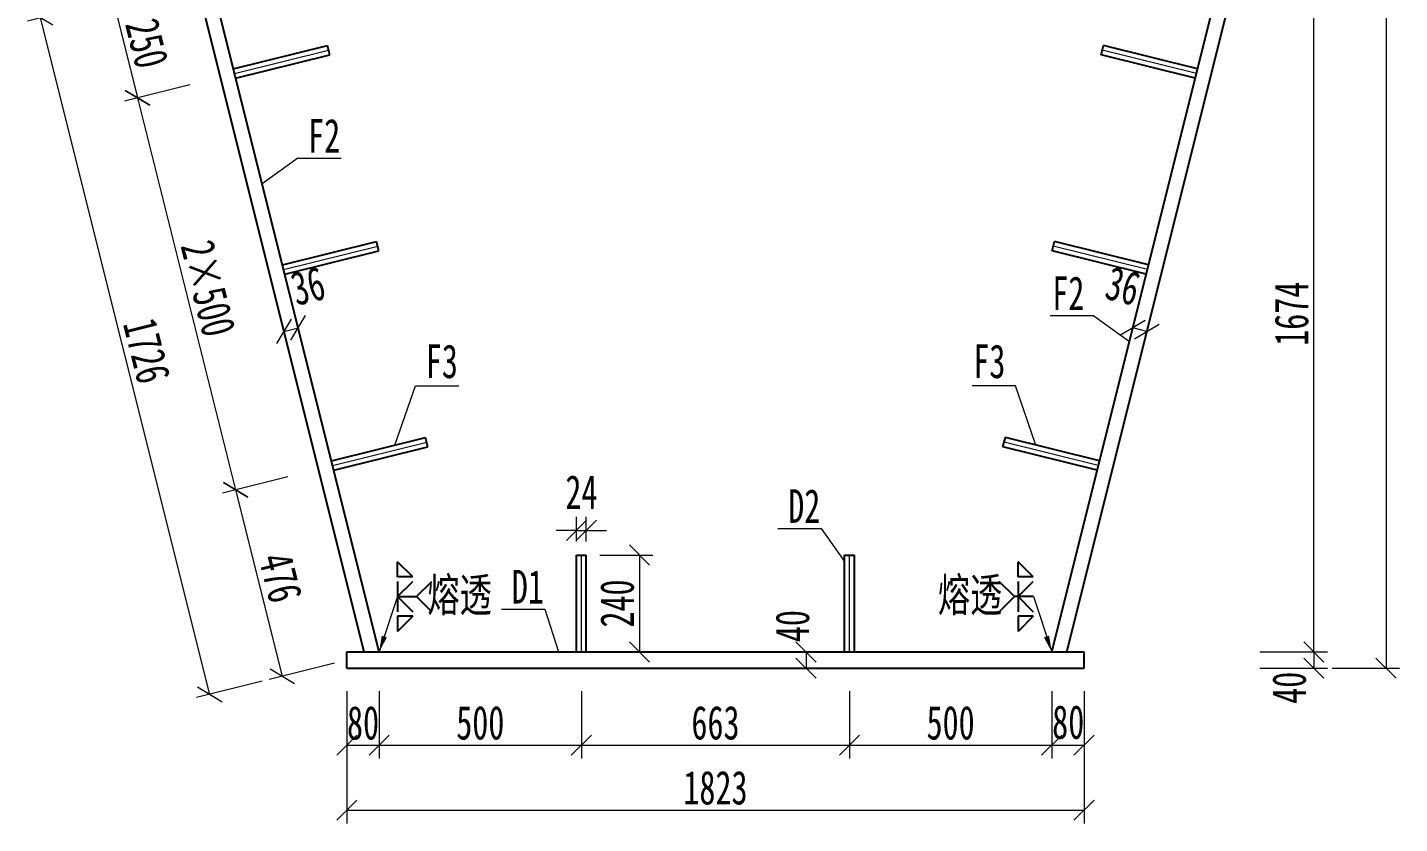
# Model space of a CAD drawing. Header units: millimetres. Extents: x -411717 to -116098, y 0 to 693159.
# Drawn here: x -188107 to -184714, y 361705 to 363675 of the extents above; entities that cross this region are included whole.
import ezdxf

# ---------------------------------------------------------------- set-up
doc = ezdxf.new("R2010")
doc.units = ezdxf.units.MM
doc.header["$LTSCALE"] = 2
doc.header["$PDMODE"] = 3
doc.header["$PDSIZE"] = -10
doc.layers.get('Defpoints').update_dxf_attribs({"color": 8, "lineweight": 9})
for name, color, linetype, lineweight in [('标注', 4, 'Continuous', 13), ('横隔板', 6, 'Continuous', 25), ('细实线', 4, 'Continuous', 15), ('钢板粗线', 1, 'Continuous', 25)]:
    doc.layers.add(name, color=color, linetype=linetype, lineweight=lineweight)
doc.layers.add('焊缝', color=7, linetype='Continuous')
doc.styles.add('111', font='仿宋_GB2312.ttf', dxfattribs={"width": 0.7})
doc.styles.get("Standard").update_dxf_attribs({"font": '仿宋_GB2312.ttf'})
doc.dimstyles.new('200', dxfattribs={"dimscale": 0, "dimtxt": 2.5, "dimasz": 1.5, "dimexe": 1, "dimexo": 1, "dimgap": 0.4, "dimtad": 1, "dimdec": 0, "dimdsep": 46, "dimtxsty": '111', "dimblk": 'OBLIQUE', "dimcen": 0, "dimclrd": 256, "dimclre": 256, "dimclrt": 256, "dimadec": 1, "dimazin": 2, "dimtfac": 1, "dimtdec": 0, "dimtmove": 2, "dimatfit": 3, "dimfxl": 4, "dimfxlon": 1, "dimtolj": 1, "dimlwd": -1, "dimlwe": -1, "dimarcsym": 0})

# ---------------------------------------------------------------- blocks, each defined once
blk = doc.blocks.new('_Oblique')
at = {"color": 0, "linetype": 'ByBlock', "lineweight": -2}
blk.add_line((-0.5, -0.5), (0.5, 0.5), dxfattribs=at)
blk = doc.blocks.new('*D35')
at = {"layer": 'Defpoints', "color": 0, "transparency": 16777216}
for p in [(-185379, 363803.5), (-184925.9, 363803.5), (-185797.5, 362129.5)]:
    blk.add_point(p, dxfattribs=at)
at = {"layer": '标注', "transparency": 16777216}
for p, q in [((-185059.2, 363803.5), (-184892.5, 363803.5)), ((-184925.9, 362129.5), (-184925.9, 363803.5)), ((-185059.2, 362129.5), (-184892.5, 362129.5))]:
    blk.add_line(p, q, dxfattribs=at)
at = {"layer": '标注', "transparency": 16777216, "xscale": 49.99999999999987, "yscale": 49.99999999999987, "zscale": 49.99999999999987}
for p, rotation in [((-184925.9, 363803.5), 90), ((-184925.9, 362129.5), 270)]:
    blk.add_blockref('_Oblique', p, dxfattribs=dict(at, rotation=rotation))
at = {"layer": '标注', "transparency": 16777216, "insert": (-184980.9, 362966.5), "char_height": 83.33, "attachment_point": 5, "rotation": 90, "style": '111'}
blk.add_mtext('\\A1;1674', dxfattribs=at)
blk = doc.blocks.new('*D38')
at = {"layer": 'Defpoints', "color": 0, "transparency": 16777216}
for p in [(-185584.3, 362129.5), (-185590, 362089.5), (-184925.9, 362089.5)]:
    blk.add_point(p, dxfattribs=at)
at = {"layer": '标注', "transparency": 16777216}
for p, q in [((-185059.2, 362129.5), (-184892.5, 362129.5)), ((-184925.9, 362129.5), (-184925.9, 362089.5)), ((-185059.2, 362089.5), (-184892.5, 362089.5))]:
    blk.add_line(p, q, dxfattribs=at)
at = {"layer": '标注', "transparency": 16777216, "xscale": 49.99999999999987, "yscale": 49.99999999999987, "zscale": 49.99999999999987}
for p, rotation in [((-184925.9, 362129.5), 90), ((-184925.9, 362089.5), 270)]:
    blk.add_blockref('_Oblique', p, dxfattribs=dict(at, rotation=rotation))
at = {"layer": '标注', "transparency": 16777216, "insert": (-184986.6, 362041), "char_height": 83.33, "attachment_point": 5, "rotation": 90, "style": '111'}
blk.add_mtext('\\A1;40', dxfattribs=at)
blk = doc.blocks.new('*D39')
at = {"layer": 'Defpoints', "color": 0, "transparency": 16777216}
for p in [(-187317.2, 362129.5), (-187237.2, 362129.5), (-187237.2, 361899)]:
    blk.add_point(p, dxfattribs=at)
at = {"layer": '标注', "transparency": 16777216}
for p, q in [((-187317.2, 362032.3), (-187317.2, 361865.7)), ((-187237.2, 362032.3), (-187237.2, 361865.7)), ((-187317.2, 361899), (-187237.2, 361899))]:
    blk.add_line(p, q, dxfattribs=at)
at = {"layer": '标注', "transparency": 16777216, "xscale": 49.99999999999987, "yscale": 49.99999999999987, "zscale": 49.99999999999987, "rotation": 180}
blk.add_blockref('_Oblique', (-187317.2, 361899), dxfattribs=at)
at = {"layer": '标注', "transparency": 16777216, "xscale": 49.99999999999987, "yscale": 49.99999999999987, "zscale": 49.99999999999987}
blk.add_blockref('_Oblique', (-187237.2, 361899), dxfattribs=at)
at = {"layer": '标注', "transparency": 16777216, "insert": (-187277.2, 361953.8), "char_height": 83.33, "attachment_point": 5, "style": '111'}
blk.add_mtext('\\A1;80', dxfattribs=at)
blk = doc.blocks.new('*D56')
at = {"layer": 'Defpoints', "color": 0, "transparency": 16777216}
for p in [(-187437.8, 362931.6), (-187467.1, 362900.4), (-187432.2, 362909.1)]:
    blk.add_point(p, dxfattribs=at)
at = {"layer": '标注', "transparency": 16777216}
for p, q in [((-187437.8, 362931.6), (-187445.9, 362963.9)), ((-187472.7, 362922.9), (-187480.8, 362955.2)), ((-187472.7, 362922.9), (-187437.8, 362931.6))]:
    blk.add_line(p, q, dxfattribs=at)
at = {"layer": '标注', "transparency": 16777216, "xscale": 49.99999999999987, "yscale": 49.99999999999987, "zscale": 49.99999999999987}
for p, rotation in [((-187437.8, 362931.6), 14.03624346791525), ((-187472.7, 362922.9), 194.0362434679153)]:
    blk.add_blockref('_Oblique', p, dxfattribs=dict(at, rotation=rotation))
at = {"layer": '标注', "transparency": 16777216, "insert": (-187413.3, 363035.2), "char_height": 83.33, "attachment_point": 5, "rotation": 14.0362, "style": '111'}
blk.add_mtext('\\A1;36', dxfattribs=at)
blk = doc.blocks.new('*D54')
at = {"layer": 'Defpoints', "color": 0, "transparency": 16777216}
for p in [(-185373.7, 362931.6), (-185379.3, 362909.1), (-185344.4, 362900.4)]:
    blk.add_point(p, dxfattribs=at)
at = {"layer": '标注', "transparency": 16777216}
for p, q in [((-185373.7, 362931.6), (-185365.6, 362963.9)), ((-185338.8, 362922.9), (-185373.7, 362931.6)), ((-185338.8, 362922.9), (-185330.7, 362955.2))]:
    blk.add_line(p, q, dxfattribs=at)
at = {"layer": '标注', "transparency": 16777216, "xscale": 49.99999999999987, "yscale": 49.99999999999987, "zscale": 49.99999999999987}
for p, rotation in [((-185373.7, 362931.6), 165.9637565320848), ((-185338.8, 362922.9), 345.9637565320847)]:
    blk.add_blockref('_Oblique', p, dxfattribs=dict(at, rotation=rotation))
at = {"layer": '标注', "transparency": 16777216, "insert": (-185398.2, 363035.2), "char_height": 83.33, "attachment_point": 5, "rotation": 345.9638, "style": '111'}
blk.add_mtext('\\A1;36', dxfattribs=at)
blk = doc.blocks.new('*D105')
at = {"layer": 'Defpoints', "color": 0, "transparency": 16777216}
for p in [(-185574.2, 362129.5), (-185494.2, 362129.5), (-185494.2, 361899)]:
    blk.add_point(p, dxfattribs=at)
at = {"layer": '标注', "transparency": 16777216}
for p, q in [((-185574.2, 362032.3), (-185574.2, 361865.7)), ((-185494.2, 362032.3), (-185494.2, 361865.7)), ((-185574.2, 361899), (-185494.2, 361899))]:
    blk.add_line(p, q, dxfattribs=at)
at = {"layer": '标注', "transparency": 16777216, "xscale": 49.99999999999987, "yscale": 49.99999999999987, "zscale": 49.99999999999987, "rotation": 180}
blk.add_blockref('_Oblique', (-185574.2, 361899), dxfattribs=at)
at = {"layer": '标注', "transparency": 16777216, "xscale": 49.99999999999987, "yscale": 49.99999999999987, "zscale": 49.99999999999987}
blk.add_blockref('_Oblique', (-185494.2, 361899), dxfattribs=at)
at = {"layer": '标注', "transparency": 16777216, "insert": (-185533.3, 361955.6), "char_height": 83.33, "attachment_point": 5, "style": '111'}
blk.add_mtext('\\A1;80', dxfattribs=at)
blk = doc.blocks.new('*D160')
at = {"layer": 'Defpoints', "color": 0, "transparency": 16777216}
for p in [(-187317.2, 362089.5), (-185494.2, 362089.5), (-185494.2, 361738.2)]:
    blk.add_point(p, dxfattribs=at)
at = {"layer": '标注', "transparency": 16777216}
for p, q in [((-187317.2, 361871.6), (-187317.2, 361704.9)), ((-185494.2, 361871.6), (-185494.2, 361704.9)), ((-187317.2, 361738.2), (-185494.2, 361738.2))]:
    blk.add_line(p, q, dxfattribs=at)
at = {"layer": '标注', "transparency": 16777216, "xscale": 49.99999999999987, "yscale": 49.99999999999987, "zscale": 49.99999999999987, "rotation": 180}
blk.add_blockref('_Oblique', (-187317.2, 361738.2), dxfattribs=at)
at = {"layer": '标注', "transparency": 16777216, "xscale": 49.99999999999987, "yscale": 49.99999999999987, "zscale": 49.99999999999987}
blk.add_blockref('_Oblique', (-185494.2, 361738.2), dxfattribs=at)
at = {"layer": '标注', "transparency": 16777216, "insert": (-186405.7, 361793.2), "char_height": 83.33, "attachment_point": 5, "style": '111'}
blk.add_mtext('\\A1;1823', dxfattribs=at)
blk = doc.blocks.new('24-240加劲 无过焊孔')
at = {"layer": 'Defpoints'}
blk.add_line((0, 0), (0, 240), dxfattribs=at)
at = {"layer": '钢板粗线'}
for p, q in [((-12, 0), (-12, 240)), ((-12, 240), (12, 240)), ((12, 0), (12, 240))]:
    blk.add_line(p, q, dxfattribs=at)
blk = doc.blocks.new('*D478')
at = {"layer": 'Defpoints', "color": 0, "transparency": 16777216}
for p in [(-187655.7, 363803.5), (-187595.1, 363560.9), (-187834.8, 363501)]:
    blk.add_point(p, dxfattribs=at)
at = {"layer": '标注', "transparency": 16777216}
for p, q in [((-187766, 363775.9), (-187927.7, 363735.5)), ((-187895.4, 363743.5), (-187834.8, 363501)), ((-187705.4, 363533.3), (-187867.1, 363492.9))]:
    blk.add_line(p, q, dxfattribs=at)
at = {"layer": '标注', "transparency": 16777216, "xscale": 49.99999999999987, "yscale": 49.99999999999987, "zscale": 49.99999999999987}
for p, rotation in [((-187895.4, 363743.5), 104.0362434684442), ((-187834.8, 363501), 284.0362434684442)]:
    blk.add_blockref('_Oblique', p, dxfattribs=dict(at, rotation=rotation))
at = {"layer": '标注', "transparency": 16777216, "insert": (-187811.7, 363635.6), "char_height": 83.33, "attachment_point": 5, "rotation": 284.0362, "style": '111'}
blk.add_mtext('\\A1;250', dxfattribs=at)
blk = doc.blocks.new('*D479')
at = {"layer": 'Defpoints', "color": 0, "transparency": 16777216}
for p in [(-187595.1, 363560.9), (-187352.6, 362590.8), (-187592.2, 362530.9)]:
    blk.add_point(p, dxfattribs=at)
at = {"layer": '标注', "transparency": 16777216}
for p, q in [((-187705.4, 363533.3), (-187867.1, 363492.9)), ((-187834.8, 363501), (-187592.2, 362530.9)), ((-187462.9, 362563.2), (-187624.6, 362522.8))]:
    blk.add_line(p, q, dxfattribs=at)
at = {"layer": '标注', "transparency": 16777216, "xscale": 49.99999999999987, "yscale": 49.99999999999987, "zscale": 49.99999999999987}
for p, rotation in [((-187834.8, 363501), 104.0362434677971), ((-187592.2, 362530.9), 284.0362434677971)]:
    blk.add_blockref('_Oblique', p, dxfattribs=dict(at, rotation=rotation))
at = {"layer": '标注', "transparency": 16777216, "insert": (-187660.1, 363029.3), "char_height": 83.33, "attachment_point": 5, "rotation": 284.0362, "style": '111'}
blk.add_mtext('\\A1;2×500', dxfattribs=at)
blk = doc.blocks.new('*D480')
at = {"layer": 'Defpoints', "color": 0, "transparency": 16777216}
for p in [(-187352.6, 362590.8), (-187237.2, 362129.5), (-187476.9, 362069.5)]:
    blk.add_point(p, dxfattribs=at)
at = {"layer": '标注', "transparency": 16777216}
for p, q in [((-187462.9, 362563.2), (-187624.6, 362522.8)), ((-187592.2, 362530.9), (-187476.9, 362069.5)), ((-187347.5, 362101.9), (-187509.2, 362061.5))]:
    blk.add_line(p, q, dxfattribs=at)
at = {"layer": '标注', "transparency": 16777216, "xscale": 49.99999999999987, "yscale": 49.99999999999987, "zscale": 49.99999999999987}
for p, rotation in [((-187592.2, 362530.9), 104.0362434679282), ((-187476.9, 362069.5), 284.0362434679282)]:
    blk.add_blockref('_Oblique', p, dxfattribs=dict(at, rotation=rotation))
at = {"layer": '标注', "transparency": 16777216, "insert": (-187481.2, 362313.5), "char_height": 83.33, "attachment_point": 5, "rotation": 284.0362, "style": '111'}
blk.add_mtext('\\A1;476', dxfattribs=at)
blk = doc.blocks.new('*D481')
at = {"layer": 'Defpoints', "color": 0, "transparency": 16777216}
for p in [(-187655.7, 363803.5), (-188074.7, 363698.7), (-187237.2, 362129.5)]:
    blk.add_point(p, dxfattribs=at)
at = {"layer": '标注', "transparency": 16777216}
for p, q in [((-187945.4, 363731), (-188107.1, 363690.6)), ((-187656.2, 362024.7), (-188074.7, 363698.7)), ((-187526.9, 362057), (-187688.6, 362016.6))]:
    blk.add_line(p, q, dxfattribs=at)
at = {"layer": '标注', "transparency": 16777216, "xscale": 49.99999999999987, "yscale": 49.99999999999987, "zscale": 49.99999999999987}
for p, rotation in [((-188074.7, 363698.7), 104.0362434679265), ((-187656.2, 362024.7), 284.0362434679265)]:
    blk.add_blockref('_Oblique', p, dxfattribs=dict(at, rotation=rotation))
at = {"layer": '标注', "transparency": 16777216, "insert": (-187812.1, 362875), "char_height": 83.33, "attachment_point": 5, "rotation": 284.0362, "style": '111'}
blk.add_mtext('\\A1;1726', dxfattribs=at)
blk = doc.blocks.new('*D525')
at = {"layer": 'Defpoints', "color": 0, "transparency": 16777216}
for p in [(-186074.2, 362129.5), (-185574.2, 362129.5), (-185574.2, 361899)]:
    blk.add_point(p, dxfattribs=at)
at = {"layer": '标注', "transparency": 16777216}
for p, q in [((-186074.2, 362032.3), (-186074.2, 361865.7)), ((-185574.2, 362032.3), (-185574.2, 361865.7)), ((-186074.2, 361899), (-185574.2, 361899))]:
    blk.add_line(p, q, dxfattribs=at)
at = {"layer": '标注', "transparency": 16777216, "xscale": 49.99999999999987, "yscale": 49.99999999999987, "zscale": 49.99999999999987, "rotation": 180}
blk.add_blockref('_Oblique', (-186074.2, 361899), dxfattribs=at)
at = {"layer": '标注', "transparency": 16777216, "xscale": 49.99999999999987, "yscale": 49.99999999999987, "zscale": 49.99999999999987}
blk.add_blockref('_Oblique', (-185574.2, 361899), dxfattribs=at)
at = {"layer": '标注', "transparency": 16777216, "insert": (-185824.2, 361954), "char_height": 83.33, "attachment_point": 5, "style": '111'}
blk.add_mtext('\\A1;500', dxfattribs=at)
blk = doc.blocks.new('*D526')
at = {"layer": 'Defpoints', "color": 0, "transparency": 16777216}
for p in [(-186251.6, 362129.5), (-186251.6, 362089.5), (-186181.6, 362089.5)]:
    blk.add_point(p, dxfattribs=at)
at = {"layer": '标注', "transparency": 16777216}
for p, q in [((-186218.3, 362129.5), (-186148.3, 362129.5)), ((-186181.6, 362129.5), (-186181.6, 362089.5)), ((-186218.3, 362089.5), (-186148.3, 362089.5))]:
    blk.add_line(p, q, dxfattribs=at)
at = {"layer": '标注', "transparency": 16777216, "xscale": 49.99999999999987, "yscale": 49.99999999999987, "zscale": 49.99999999999987}
for p, rotation in [((-186181.6, 362129.5), 90), ((-186181.6, 362089.5), 270)]:
    blk.add_blockref('_Oblique', p, dxfattribs=dict(at, rotation=rotation))
at = {"layer": '标注', "transparency": 16777216, "insert": (-186215, 362193.6), "char_height": 83.33, "attachment_point": 5, "rotation": 90, "style": '111'}
blk.add_mtext('\\A1;40', dxfattribs=at)
blk = doc.blocks.new('*D529')
at = {"layer": 'Defpoints', "color": 0, "transparency": 16777216}
for p in [(-186725.2, 362369.5), (-186725.2, 362129.5), (-186593.5, 362129.5)]:
    blk.add_point(p, dxfattribs=at)
at = {"layer": '标注', "transparency": 16777216}
for p, q in [((-186691.9, 362369.5), (-186560.2, 362369.5)), ((-186593.5, 362369.5), (-186593.5, 362129.5)), ((-186691.9, 362129.5), (-186560.2, 362129.5))]:
    blk.add_line(p, q, dxfattribs=at)
at = {"layer": '标注', "transparency": 16777216, "xscale": 49.99999999999987, "yscale": 49.99999999999987, "zscale": 49.99999999999987}
for p, rotation in [((-186593.5, 362369.5), 90), ((-186593.5, 362129.5), 270)]:
    blk.add_blockref('_Oblique', p, dxfattribs=dict(at, rotation=rotation))
at = {"layer": '标注', "transparency": 16777216, "insert": (-186648.5, 362249.5), "char_height": 83.33, "attachment_point": 5, "rotation": 90, "style": '111'}
blk.add_mtext('\\A1;240', dxfattribs=at)
blk = doc.blocks.new('*D530')
at = {"layer": 'Defpoints', "color": 0, "transparency": 16777216}
for p in [(-186725.2, 362430.4), (-186749.2, 362369.5), (-186725.2, 362369.5)]:
    blk.add_point(p, dxfattribs=at)
at = {"layer": '标注', "transparency": 16777216}
for p, q in [((-186749.2, 362402.8), (-186749.2, 362463.8)), ((-186725.2, 362402.8), (-186725.2, 362463.8)), ((-186749.2, 362430.4), (-186799.2, 362430.4)), ((-186749.2, 362430.4), (-186725.2, 362430.4)), ((-186725.2, 362430.4), (-186675.2, 362430.4))]:
    blk.add_line(p, q, dxfattribs=at)
at = {"layer": '标注', "transparency": 16777216, "xscale": 49.99999999999987, "yscale": 49.99999999999987, "zscale": 49.99999999999987}
blk.add_blockref('_Oblique', (-186749.2, 362430.4), dxfattribs=at)
at = {"layer": '标注', "transparency": 16777216, "xscale": 49.99999999999987, "yscale": 49.99999999999987, "zscale": 49.99999999999987, "rotation": 180}
blk.add_blockref('_Oblique', (-186725.2, 362430.4), dxfattribs=at)
at = {"layer": '标注', "transparency": 16777216, "insert": (-186737.2, 362525.4), "char_height": 83.33, "attachment_point": 5, "style": '111'}
blk.add_mtext('\\A1;24', dxfattribs=at)
blk = doc.blocks.new('*D531')
at = {"layer": 'Defpoints', "color": 0, "transparency": 16777216}
for p in [(-186737.2, 362129.5), (-187237.2, 362024.5), (-186737.2, 361899)]:
    blk.add_point(p, dxfattribs=at)
at = {"layer": '标注', "transparency": 16777216}
for p, q in [((-186737.2, 362032.3), (-186737.2, 361865.7)), ((-187237.2, 361991.1), (-187237.2, 361865.7)), ((-187237.2, 361899), (-186737.2, 361899))]:
    blk.add_line(p, q, dxfattribs=at)
at = {"layer": '标注', "transparency": 16777216, "xscale": 49.99999999999987, "yscale": 49.99999999999987, "zscale": 49.99999999999987, "rotation": 180}
blk.add_blockref('_Oblique', (-187237.2, 361899), dxfattribs=at)
at = {"layer": '标注', "transparency": 16777216, "xscale": 49.99999999999987, "yscale": 49.99999999999987, "zscale": 49.99999999999987}
blk.add_blockref('_Oblique', (-186737.2, 361899), dxfattribs=at)
at = {"layer": '标注', "transparency": 16777216, "insert": (-186987.2, 361954), "char_height": 83.33, "attachment_point": 5, "style": '111'}
blk.add_mtext('\\A1;500', dxfattribs=at)
blk = doc.blocks.new('*D532')
at = {"layer": 'Defpoints', "color": 0, "transparency": 16777216}
for p in [(-186737.2, 362129.5), (-186074.2, 362129.5), (-186074.2, 361899)]:
    blk.add_point(p, dxfattribs=at)
at = {"layer": '标注', "transparency": 16777216}
for p, q in [((-186737.2, 362032.3), (-186737.2, 361865.7)), ((-186074.2, 362032.3), (-186074.2, 361865.7)), ((-186737.2, 361899), (-186074.2, 361899))]:
    blk.add_line(p, q, dxfattribs=at)
at = {"layer": '标注', "transparency": 16777216, "xscale": 49.99999999999987, "yscale": 49.99999999999987, "zscale": 49.99999999999987, "rotation": 180}
blk.add_blockref('_Oblique', (-186737.2, 361899), dxfattribs=at)
at = {"layer": '标注', "transparency": 16777216, "xscale": 49.99999999999987, "yscale": 49.99999999999987, "zscale": 49.99999999999987}
blk.add_blockref('_Oblique', (-186074.2, 361899), dxfattribs=at)
at = {"layer": '标注', "transparency": 16777216, "insert": (-186405.7, 361954), "char_height": 83.33, "attachment_point": 5, "style": '111'}
blk.add_mtext('\\A1;663', dxfattribs=at)
blk = doc.blocks.new('*D856')
at = {"layer": 'Defpoints', "color": 0, "transparency": 16777216}
for p in [(-184892.5, 365517.5), (-184925.9, 362089.5), (-184747.3, 362089.5)]:
    blk.add_point(p, dxfattribs=at)
at = {"layer": '标注', "transparency": 16777216}
for p, q in [((-184859.2, 365517.5), (-184714, 365517.5)), ((-184747.3, 365517.5), (-184747.3, 362089.5)), ((-184880.7, 362089.5), (-184714, 362089.5))]:
    blk.add_line(p, q, dxfattribs=at)
at = {"layer": '标注', "transparency": 16777216, "xscale": 49.99999999999995, "yscale": 49.99999999999995, "zscale": 49.99999999999995}
for p, rotation in [((-184747.3, 365517.5), 90), ((-184747.3, 362089.5), 270)]:
    blk.add_blockref('_Oblique', p, dxfattribs=dict(at, rotation=rotation))
at = {"layer": '标注', "transparency": 16777216, "insert": (-184802.3, 363803.5), "char_height": 83.33, "attachment_point": 5, "rotation": 90, "style": '111'}
blk.add_mtext('\\A1;3428', dxfattribs=at)

msp = doc.modelspace()

# ---------------------------------------------------------------- linework, layer by layer
at = {"layer": '横隔板', "color": 2, "ltscale": 550}
for p, q in [((-187274.4, 362129.5), (-187692.9, 363803.5)), ((-187237.2, 362129.5), (-187655.7, 363803.5)), ((-185574.2, 362129.5), (-185155.7, 363803.5)), ((-185537.1, 362129.5), (-185118.6, 363803.5)), ((-187317.2, 362129.5), (-185494.2, 362129.5)), ((-187317.2, 362089.5), (-187317.2, 362129.5)), ((-185494.2, 362089.5), (-185494.2, 362129.5)), ((-187317.2, 362089.5), (-185494.2, 362089.5))]:
    msp.add_line(p, q, dxfattribs=at)
at = {"layer": '焊缝', "color": 4}
for p, q in [((-187154.3, 362315.1), (-187192.1, 362352.9)), ((-187192.1, 362315.1), (-187192.1, 362352.9)), ((-185619.7, 362315.1), (-185657.5, 362352.9)), ((-185657.5, 362315.1), (-185657.5, 362352.9)), ((-187154.3, 362315.1), (-187192.1, 362315.1)), ((-185619.7, 362315.1), (-185657.5, 362315.1)), ((-187192.1, 362266.5), (-187154.3, 362304.3)), ((-187192.1, 362304.3), (-187192.1, 362228.7)), ((-187145.2, 362266.5), (-187107.4, 362304.3)), ((-185666.3, 362266.5), (-185704.1, 362304.3)), ((-185657.5, 362266.5), (-185619.7, 362304.3)), ((-185657.5, 362304.3), (-185657.5, 362228.7)), ((-187192.1, 362266.5), (-187145.2, 362266.5)), ((-187192.1, 362266.5), (-187154.3, 362228.7)), ((-187145.2, 362266.5), (-187107.4, 362228.7)), ((-185666.3, 362266.5), (-185704.1, 362228.7)), ((-185619.4, 362266.5), (-185666.3, 362266.5)), ((-185657.5, 362266.5), (-185619.7, 362228.7)), ((-187154.3, 362217.9), (-187192.1, 362217.9)), ((-187192.1, 362217.9), (-187192.1, 362180.1)), ((-187154.3, 362217.9), (-187192.1, 362180.1)), ((-185619.7, 362217.9), (-185657.5, 362217.9)), ((-185657.5, 362217.9), (-185657.5, 362180.1)), ((-185619.7, 362217.9), (-185657.5, 362180.1))]:
    msp.add_line(p, q, dxfattribs=at)
for points in [[(-187218.2, 362165.8), (-187231, 362170), (-187237.2, 362129.5)], [(-185593.3, 362165.8), (-185580.5, 362170), (-185574.2, 362129.5)]]:
    msp.add_solid(points, dxfattribs=at)
at = {"layer": '细实线'}
for p, q in [((-187438.7, 363351.4), (-187526.9, 363287.9)), ((-187438.7, 363351.4), (-187331.4, 363351.4)), ((-185470.3, 362961.7), (-185577.6, 362961.7)), ((-185470.3, 362961.7), (-185382.1, 362898.2)), ((-187198.2, 362641.7), (-187147.6, 362788.2)), ((-187147.6, 362788.2), (-187040.3, 362788.2)), ((-185663.9, 362788.2), (-185771.2, 362788.2)), ((-185613.3, 362641.7), (-185663.9, 362788.2)), ((-186251.4, 362434.9), (-186144.1, 362434.9)), ((-186144.1, 362434.9), (-186086.2, 362353.7)), ((-187192.1, 362266.5), (-187237.2, 362129.5)), ((-185619.4, 362266.5), (-185574.2, 362129.5)), ((-186934.9, 362235.3), (-186827.6, 362235.3)), ((-186827.6, 362235.3), (-186794, 362129.5))]:
    msp.add_line(p, q, dxfattribs=at)

# ---------------------------------------------------------------- block references
at = {"layer": '标注', "xscale": -1, "rotation": 284.0362434676491}
for p in [(-187595.1, 363560.9), (-187473.8, 363075.8), (-187352.6, 362590.8)]:
    msp.add_blockref('24-240加劲 无过焊孔', p, dxfattribs=at)
at = {"layer": '标注', "rotation": 75.96375653163193}
for p in [(-185216.4, 363560.9), (-185337.7, 363075.8), (-185458.9, 362590.8)]:
    msp.add_blockref('24-240加劲 无过焊孔', p, dxfattribs=at)
at = {"layer": '标注'}
for p in [(-186737.2, 362129.5), (-186074.2, 362129.5)]:
    msp.add_blockref('24-240加劲 无过焊孔', p, dxfattribs=at)

# ---------------------------------------------------------------- texts
at = {"layer": '细实线', "width": 0.7}
for s, p in [('F2', (-187413.1, 363365.5)), ('F2', (-185572.8, 362975.8)), ('F3', (-187122, 362807.4)), ('F3', (-185768.1, 362807.4)), ('D2', (-186225.8, 362449)), ('熔透', (-187118, 362229.4)), ('D1', (-186909.3, 362249.4)), ('熔透', (-185855.6, 362229.4))]:
    msp.add_text(s, height=83.33, dxfattribs=at).set_placement(p)

# ---------------------------------------------------------------- dimensions: what is measured, and where the dimension line sits
at = {"layer": '标注'}
for base, p1, p2, override, picture, middle in [((-184747.3, 362089.5), (-184892.5, 365517.5), (-184925.9, 362089.5), {"dimscale": 33.333333, "dimadec": 3, "dimarcsym": 1}, '*D856', (-184802.3, 363803.5)), ((-184925.9, 363803.5), (-185797.5, 362129.5), (-185379, 363803.5), {"dimscale": 33.333333, "dimarcsym": 1}, '*D35', (-184980.9, 362966.5)), ((-186593.5, 362129.5), (-186725.2, 362369.5), (-186725.2, 362129.5), {"dimscale": 33.333333, "dimarcsym": 1}, '*D529', (-186648.5, 362249.5))]:
    dim = msp.add_linear_dim(base=base, p1=p1, p2=p2, angle=90, dimstyle='200', override=override, dxfattribs=at)
    dim.commit()
    dim.dimension.update_dxf_attribs({"geometry": picture, "text_midpoint": middle})
for p1, p2, distance, override, picture, middle in [((-187237.2, 362129.5), (-187655.7, 363803.5), 431.9, {"dimscale": 33.333333, "dimadec": 3, "dimarcsym": 1}, '*D481', (-187812.1, 362875)), ((-187655.7, 363803.5), (-187595.1, 363560.9), -247, {"dimscale": 33.333333, "dimadec": 3, "dimarcsym": 1}, '*D478', (-187811.7, 363635.6)), ((-187352.6, 362590.8), (-187237.2, 362129.5), -247, {"dimscale": 33.333333, "dimadec": 3, "dimarcsym": 1}, '*D480', (-187481.2, 362313.5)), ((-186074.2, 362129.5), (-185574.2, 362129.5), -230.4, {"dimscale": 33.333333, "dimarcsym": 1}, '*D525', (-185824.2, 361954))]:
    dim = msp.add_aligned_dim(p1=p1, p2=p2, distance=distance, dimstyle='200', override=override, dxfattribs=at)
    dim.commit()
    dim.dimension.update_dxf_attribs({"geometry": picture, "text_midpoint": middle})
dim = msp.add_aligned_dim(p1=(-187595.1, 363560.9), p2=(-187352.6, 362590.8), distance=-247, text='2×500', dimstyle='200', override={"dimscale": 33.333333, "dimadec": 3, "dimarcsym": 1}, dxfattribs=at)
dim.commit()
dim.dimension.update_dxf_attribs({"geometry": '*D479', "text_midpoint": (-187660.1, 363029.3)})
for base, p1, p2, angle, picture, middle, dimtype in [((-187437.8, 362931.6), (-187467.1, 362900.4), (-187432.2, 362909.1), 14.0362, '*D56', (-187413.3, 363035.2), 161), ((-185373.7, 362931.6), (-185344.4, 362900.4), (-185379.3, 362909.1), 165.9638, '*D54', (-185398.2, 363035.2), 161), ((-186181.6, 362089.5), (-186251.6, 362129.5), (-186251.6, 362089.5), 270, '*D526', (-186215, 362193.6), 161), ((-184925.9, 362089.5), (-185584.3, 362129.5), (-185590, 362089.5), 90, '*D38', (-184986.6, 362041), 160)]:
    dim = msp.add_linear_dim(base=base, p1=p1, p2=p2, angle=angle, dimstyle='200', override={"dimscale": 33.333333, "dimarcsym": 1}, dxfattribs=at)
    dim.commit()
    dim.dimension.update_dxf_attribs({"geometry": picture, "text_midpoint": middle, "dimtype": dimtype})
for base, p1, p2, override, picture, middle in [((-186725.2, 362430.4), (-186749.2, 362369.5), (-186725.2, 362369.5), {"dimscale": 33.333333, "dimarcsym": 1}, '*D530', (-186737.2, 362525.4)), ((-186737.2, 361899), (-187237.2, 362024.5), (-186737.2, 362129.5), {"dimscale": 33.333333, "dimadec": 3, "dimarcsym": 1}, '*D531', (-186987.2, 361954)), ((-186074.2, 361899), (-186737.2, 362129.5), (-186074.2, 362129.5), {"dimscale": 33.333333, "dimadec": 3, "dimarcsym": 1}, '*D532', (-186405.7, 361954)), ((-185494.2, 361738.2), (-187317.2, 362089.5), (-185494.2, 362089.5), {"dimscale": 33.333333, "dimarcsym": 1}, '*D160', (-186405.7, 361793.2))]:
    dim = msp.add_linear_dim(base=base, p1=p1, p2=p2, dimstyle='200', override=override, dxfattribs=at)
    dim.commit()
    dim.dimension.update_dxf_attribs({"geometry": picture, "text_midpoint": middle})
for base, p1, p2, picture, middle in [((-187237.2, 361899), (-187317.2, 362129.5), (-187237.2, 362129.5), '*D39', (-187277.2, 361953.8)), ((-185494.2, 361899), (-185574.2, 362129.5), (-185494.2, 362129.5), '*D105', (-185533.3, 361955.6))]:
    dim = msp.add_linear_dim(base=base, p1=p1, p2=p2, dimstyle='200', override={"dimscale": 33.333333, "dimarcsym": 1}, dxfattribs=at)
    dim.commit()
    dim.dimension.update_dxf_attribs({"geometry": picture, "text_midpoint": middle, "dimtype": 160})

doc.saveas('drawing.dxf')
